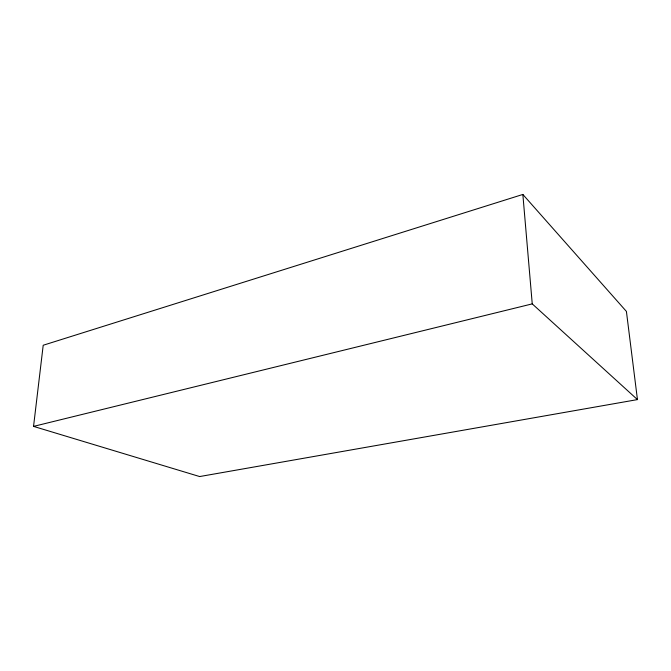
<?xml version="1.0" encoding="UTF-8"?>
<svg xmlns="http://www.w3.org/2000/svg" width="671" height="671" viewBox="0 0 671 671"><rect width="100%" height="100%" fill="white"/><g stroke="black" fill="none" stroke-linecap="round" stroke-linejoin="round"><path stroke-width="1.01" d="M33.55 426.387L43.204 345.246L522.852 194.447L626.412 311.428L637.45 399.597L199.656 476.553L33.55 426.387L532.246 303.879L637.45 399.597M522.852 194.447L532.246 303.879"/></g></svg>
